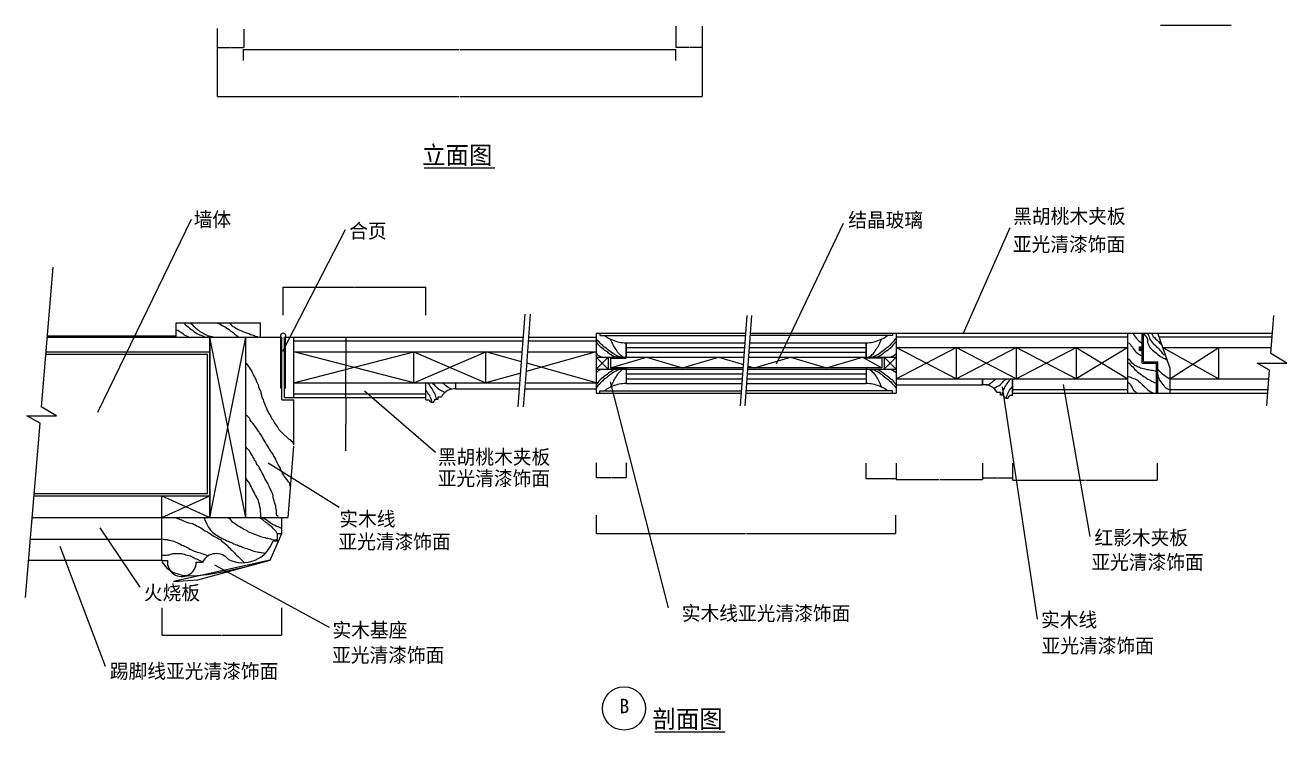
# Model space of a CAD drawing. Header units: metres. Extents: x 75 to 5390, y 270 to 6983.
# Drawn here: x 75 to 5330, y 270 to 3213 of the extents above; entities that cross this region are included whole.
import ezdxf

# ---------------------------------------------------------------- set-up
doc = ezdxf.new("R2010")
doc.units = ezdxf.units.M
for name, color, linetype in [('2', 2, 'Continuous'), ('3', 3, 'Continuous'), ('4', 4, 'Continuous'), ('7', 7, 'Continuous'), ('BH', 3, 'Continuous'), ('DIM', 3, 'Continuous'), ('TEXT', 3, 'Continuous')]:
    doc.layers.add(name, color=color, linetype=linetype)
doc.dimstyles.get("Standard").update_dxf_attribs({"dimtxt": 2.5, "dimasz": 2.5, "dimexe": 1.25, "dimexo": 0.625, "dimtad": 1, "dimcen": 2.5, "dimazin": 3, "dimtfac": 1, "dimtmove": 0, "dimatfit": 3})

# ---------------------------------------------------------------- blocks, each defined once
blk = doc.blocks.new('*D1')
for p, q in [((3702.4, 1389.62), (3702.4, 1320.44)), ((4062.4, 1389.62), (4062.4, 1320.44)), ((3702.65, 1320.44), (3880.9, 1320.44)), ((3883.9, 1320.44), (4062.15, 1320.44))]:
    blk.add_line(p, q)
at = {"layer": 'Defpoints'}
for p in [(3702.4, 1389.62), (4062.4, 1389.62), (3702.4, 1320.44)]:
    blk.add_point(p, dxfattribs=at)
at = {"layer": 'DIM', "insert": (3882.4, 1320.44), "char_height": 1, "attachment_point": 5}
blk.add_mtext('360', dxfattribs=at)
blk = doc.blocks.new('*D7')
for p, q in [((984.2, 3065.66), (984.2, 3112.36)), ((984.45, 3112.36), (1882.5, 3112.36)), ((1886.5, 3112.36), (2784.55, 3112.36)), ((2784.8, 3065.66), (2784.8, 3112.36))]:
    blk.add_line(p, q)
at = {"layer": 'Defpoints'}
for p in [(984.2, 3112.36), (984.2, 3065.66), (2784.8, 3065.66)]:
    blk.add_point(p, dxfattribs=at)
at = {"layer": 'DIM', "insert": (1884.5, 3112.36), "char_height": 1, "attachment_point": 5}
blk.add_mtext('1800', dxfattribs=at)
blk = doc.blocks.new('*D8')
for p, q in [((1149.12, 2005.91), (1149.12, 2122.17)), ((1149.37, 2122.17), (1444.95, 2122.17)), ((1447.95, 2122.17), (1743.53, 2122.17)), ((1743.78, 2005.91), (1743.78, 2122.17))]:
    blk.add_line(p, q)
at = {"layer": 'Defpoints'}
for p in [(1149.12, 2122.17), (1149.12, 2005.91), (1743.78, 2005.91)]:
    blk.add_point(p, dxfattribs=at)
at = {"layer": 'DIM', "insert": (1446.45, 2122.17), "char_height": 1, "attachment_point": 5}
blk.add_mtext('120', dxfattribs=at)
blk = doc.blocks.new('*D9')
for p, q in [((874.83, 3199.61), (874.83, 2916.6)), ((2894.83, 3199.61), (2894.83, 2916.6)), ((875.08, 2916.6), (1882.83, 2916.6)), ((1886.83, 2916.6), (2894.58, 2916.6))]:
    blk.add_line(p, q)
at = {"layer": 'Defpoints'}
for p in [(874.83, 3199.61), (2894.83, 3199.61), (874.83, 2916.6)]:
    blk.add_point(p, dxfattribs=at)
at = {"layer": 'DIM', "insert": (1884.83, 2916.6), "char_height": 1, "attachment_point": 5}
blk.add_mtext('2000', dxfattribs=at)
blk = doc.blocks.new('*D10')
for p, q in [((644.29, 786.69), (644.29, 672)), ((1142.92, 786.69), (1142.92, 672)), ((644.54, 672), (892.105, 672)), ((895.105, 672), (1142.67, 672))]:
    blk.add_line(p, q)
at = {"layer": 'Defpoints'}
for p in [(644.29, 786.69), (1142.92, 786.69), (644.29, 672)]:
    blk.add_point(p, dxfattribs=at)
at = {"layer": 'DIM', "insert": (893.605, 672), "char_height": 1, "attachment_point": 5}
blk.add_mtext('100', dxfattribs=at)
blk = doc.blocks.new('*D12')
for p, q in [((874.83, 3196.12), (874.83, 3120.33)), ((984.83, 3196.12), (984.83, 3120.33)), ((875.08, 3120.33), (928.33, 3120.33)), ((931.33, 3120.33), (984.58, 3120.33))]:
    blk.add_line(p, q)
at = {"layer": 'Defpoints'}
for p in [(874.83, 3196.12), (984.83, 3196.12), (874.83, 3120.33)]:
    blk.add_point(p, dxfattribs=at)
at = {"layer": 'DIM', "insert": (929.83, 3120.33), "char_height": 1, "attachment_point": 5}
blk.add_mtext('100', dxfattribs=at)
blk = doc.blocks.new('*D13')
for p, q in [((2453.64, 1390.8), (2453.64, 1328.63)), ((2577.56, 1390.8), (2577.56, 1328.63)), ((2453.89, 1328.63), (2514.1, 1328.63)), ((2517.1, 1328.63), (2577.31, 1328.63))]:
    blk.add_line(p, q)
at = {"layer": 'Defpoints'}
for p in [(2453.64, 1390.8), (2577.56, 1390.8), (2453.64, 1328.63)]:
    blk.add_point(p, dxfattribs=at)
at = {"layer": 'DIM', "insert": (2515.6, 1328.63), "char_height": 1, "attachment_point": 5}
blk.add_mtext('25 ', dxfattribs=at)
blk = doc.blocks.new('*D14')
for p, q in [((2453.64, 1172.36), (2453.64, 1096.17)), ((3700.1, 1172.36), (3700.1, 1096.17)), ((2453.89, 1096.17), (3074.87, 1096.17)), ((3078.87, 1096.17), (3699.85, 1096.17))]:
    blk.add_line(p, q)
at = {"layer": 'Defpoints'}
for p in [(2453.64, 1172.36), (3700.1, 1172.36), (2453.64, 1096.17)]:
    blk.add_point(p, dxfattribs=at)
at = {"layer": 'DIM', "insert": (3076.87, 1096.17), "char_height": 1, "attachment_point": 5}
blk.add_mtext('250 ', dxfattribs=at)
blk = doc.blocks.new('*D15')
for p, q in [((1409.64, 1663.07), (1409.64, 1551.38)), ((1409.39, 1551.38), (1409.14, 1551.38)), ((1409.64, 1439.69), (1409.64, 1551.38)), ((1409.64, 1551.38), (1409.64, 1551.38)), ((1409.89, 1551.38), (1410.14, 1551.38))]:
    blk.add_line(p, q)
at = {"layer": 'Defpoints'}
for p in [(1409.64, 1663.07), (1409.64, 1551.38), (1409.64, 1439.69)]:
    blk.add_point(p, dxfattribs=at)
at = {"layer": 'DIM', "insert": (1409.64, 1552.505), "char_height": 1, "attachment_point": 5}
blk.add_mtext('45', dxfattribs=at)
blk = doc.blocks.new('*D16')
for p, q in [((1409.64, 1913.07), (1409.64, 1788.07)), ((1409.39, 1788.07), (1409.14, 1788.07)), ((1409.64, 1663.07), (1409.64, 1788.07)), ((1409.64, 1788.07), (1409.64, 1788.07)), ((1409.89, 1788.07), (1410.14, 1788.07))]:
    blk.add_line(p, q)
at = {"layer": 'Defpoints'}
for p in [(1409.64, 1913.07), (1409.64, 1788.07), (1409.64, 1663.07)]:
    blk.add_point(p, dxfattribs=at)
at = {"layer": 'DIM', "insert": (1409.64, 1789.195), "char_height": 1, "attachment_point": 5}
blk.add_mtext('50', dxfattribs=at)
blk = doc.blocks.new('*D17')
for p, q in [((3576.18, 1389.62), (3576.18, 1325.04)), ((3702.4, 1389.62), (3702.4, 1325.04)), ((3576.43, 1325.04), (3638.29, 1325.04)), ((3640.29, 1325.04), (3702.15, 1325.04))]:
    blk.add_line(p, q)
at = {"layer": 'Defpoints'}
for p in [(3576.18, 1389.62), (3702.4, 1389.62), (3576.18, 1325.04)]:
    blk.add_point(p, dxfattribs=at)
at = {"layer": 'DIM', "insert": (3639.29, 1325.04), "char_height": 1, "attachment_point": 5}
blk.add_mtext('25', dxfattribs=at)
blk = doc.blocks.new('*D18')
for p, q in [((2784.83, 3208.84), (2784.83, 3121.88)), ((2894.83, 3208.84), (2894.83, 3121.88)), ((2785.08, 3121.88), (2838.33, 3121.88)), ((2841.33, 3121.88), (2894.58, 3121.88))]:
    blk.add_line(p, q)
at = {"layer": 'Defpoints'}
for p in [(2784.83, 3208.84), (2894.83, 3208.84), (2784.83, 3121.88)]:
    blk.add_point(p, dxfattribs=at)
at = {"layer": 'DIM', "insert": (2839.83, 3121.88), "char_height": 1, "attachment_point": 5}
blk.add_mtext('100', dxfattribs=at)
blk = doc.blocks.new('*D24')
for p, q in [((4187.85, 1389.62), (4187.85, 1318.33)), ((4789.92, 1389.62), (4789.92, 1318.33)), ((4188.1, 1318.33), (4486.885, 1318.33)), ((4490.885, 1318.33), (4789.67, 1318.33))]:
    blk.add_line(p, q)
at = {"layer": 'Defpoints'}
for p in [(4187.85, 1389.62), (4789.92, 1389.62), (4187.85, 1318.33)]:
    blk.add_point(p, dxfattribs=at)
at = {"layer": 'DIM', "insert": (4488.885, 1318.33), "char_height": 1, "attachment_point": 5}
blk.add_mtext('120 ', dxfattribs=at)
blk = doc.blocks.new('*D25')
for p, q in [((4062.4, 1389.62), (4062.4, 1328.09)), ((4187.85, 1389.62), (4187.85, 1328.09)), ((4062.65, 1328.09), (4123.625, 1328.09)), ((4126.625, 1328.09), (4187.6, 1328.09))]:
    blk.add_line(p, q)
at = {"layer": 'Defpoints'}
for p in [(4062.4, 1389.62), (4187.85, 1389.62), (4062.4, 1328.09)]:
    blk.add_point(p, dxfattribs=at)
at = {"layer": 'DIM', "insert": (4125.125, 1328.09), "char_height": 1, "attachment_point": 5}
blk.add_mtext('25 ', dxfattribs=at)

msp = doc.modelspace()

# ---------------------------------------------------------------- hatches: boundary and pattern name
at = {"layer": '3'}
h = msp.add_hatch(dxfattribs=at)
h.set_pattern_fill('DOLMIT', scale=100)
h.paths.add_polyline_path([(1744.08, 1678.07), (1744.08, 1723.07), (1194.08, 1723.07), (1194.08, 1678.07)])
h.paths.add_polyline_path([(2145.35, 1853.07), (2148.71, 1898.07), (1194.08, 1898.07), (1194.08, 1853.07)])
h = msp.add_hatch(dxfattribs=at)
h.set_pattern_fill('DOLMIT', scale=100)
h.paths.add_polyline_path([(2452.4, 1853.07), (2452.4, 1898.07), (2171.4, 1898.07), (2168.04, 1853.07)])
h = msp.add_hatch(dxfattribs=at)
h.set_pattern_fill('AR-CONC', scale=30)
h.paths.add_polyline_path([(644.08, 1073.07), (644.08, 1163.07), (102.72, 1163.07), (95.18, 1073.07)])
at = {"layer": 'BH'}
h = msp.add_hatch(dxfattribs=at)
h.set_pattern_fill('DOLMIT', scale=80)
h.paths.add_polyline_path([(3702.4, 1915.57), (3702.4, 1870.57), (4667.4, 1870.57), (4667.4, 1915.57)])
h = msp.add_hatch(dxfattribs=at)
h.set_pattern_fill('DOLMIT', scale=80)
h.paths.add_polyline_path([(4797.33, 1915.57), (4813.44, 1870.57), (5265.39, 1870.57), (5268.75, 1915.57)])
h.paths.add_polyline_path([(4187.4, 1740.57), (4187.4, 1695.57), (4667.4, 1695.57), (4667.4, 1740.57)])
h = msp.add_hatch(dxfattribs=at)
h.set_pattern_fill('ANSI31', scale=750)
h.paths.add_polyline_path([(159.75, 1843.07), (111.11, 1263.07), (834.08, 1263.07), (834.08, 1843.07)])
h = msp.add_hatch(dxfattribs=at)
h.set_pattern_fill('ANSI31', scale=25)
h.paths.add_polyline_path([(1139.08, 1760.94), (1144.08, 1760.94), (1144.08, 1853.07), (1139.08, 1853.07)])
h.paths.add_polyline_path([(1159.08, 1853.07), (1154.08, 1853.07), (1154.08, 1760.94), (1159.08, 1760.94)])
h = msp.add_hatch(dxfattribs=at)
h.set_pattern_fill('SOLID')
h.paths.add_polyline_path([(4727.4, 1874.06), (4716.13, 1874.06), (4716.13, 1858.09), (4727.4, 1858.09)])
h = msp.add_hatch(dxfattribs=at)
h.set_pattern_fill('SOLID')
h.paths.add_polyline_path([(4727.4, 1858.09), (4730.67, 1858.09), (4730.67, 1874.06), (4727.4, 1874.06)])
h = msp.add_hatch(dxfattribs=at)
h.set_pattern_fill('ANSI31', scale=25)
h.paths.add_polyline_path([(2512.4, 1825.57), (2577.4, 1825.57), (2577.4, 1830.57), (2502.4, 1830.57), (2502.4, 1780.57), (2577.4, 1780.57), (2577.4, 1785.57), (2512.4, 1785.57)])
h = msp.add_hatch(dxfattribs=at)
h.set_pattern_fill('ANSI31', scale=25)
h.paths.add_polyline_path([(3642.4, 1825.57), (3577.4, 1825.57), (3577.4, 1830.57), (3652.4, 1830.57), (3652.4, 1780.57), (3577.4, 1780.57), (3577.4, 1785.57), (3642.4, 1785.57)])
h = msp.add_hatch(dxfattribs=at)
h.set_pattern_fill('DOLMIT', scale=80)
h.paths.add_polyline_path([(4843.05, 1740.57), (4843.05, 1695.57), (5252.32, 1695.57), (5255.68, 1740.57)])

# ---------------------------------------------------------------- linework, layer by layer
at = {"layer": '2'}
for p, q in [((159.75, 1843.07), (834.08, 1843.07)), ((834.08, 1263.07), (834.08, 1843.07)), ((111.11, 1263.07), (834.08, 1263.07))]:
    msp.add_line(p, q, dxfattribs=at)
at = {"layer": '3'}
for p, q in [((190.06, 2204.54), (141.38, 1624.04)), ((2138.13, 1756.48), (2157.05, 2009.71)), ((2160.83, 1756.48), (2179.74, 2009.71)), ((3053.74, 1628.02), (3081.86, 2004.52)), ((3073.79, 1628.02), (3101.91, 2004.52)), ((5263.49, 1845.13), (5275.4, 2004.52)), ((844.08, 1163.07), (994.08, 1913.07)), ((994.08, 1163.07), (844.08, 1913.07)), ((1139.08, 1700.94), (1139.08, 1913.07)), ((1144.08, 1653.07), (1144.08, 1913.07)), ((1154.08, 1663.07), (1154.08, 1913.07)), ((1159.08, 1700.94), (1159.08, 1913.07)), ((1194.08, 1898.07), (2148.71, 1898.07)), ((2171.4, 1898.07), (2452.4, 1898.07)), ((2468.07, 1920.72), (3075.6, 1920.72)), ((3686.72, 1920.72), (3095.65, 1920.72)), ((3686.72, 1930.57), (3686.72, 1920.72)), ((3702.4, 1930.57), (3702.4, 1680.57)), ((3702.4, 1915.57), (4667.4, 1915.57)), ((4727.4, 1805.57), (4727.4, 1930.57)), ((4732.4, 1810.57), (4732.4, 1930.57)), ((4797.33, 1915.57), (5268.75, 1915.57)), ((1194.08, 1723.07), (1694.08, 1853.07)), ((1694.08, 1723.07), (1194.08, 1853.07)), ((1694.08, 1723.07), (1994.08, 1853.07)), ((1694.08, 1853.07), (1994.08, 1723.07)), ((2142.21, 1811.06), (1994.08, 1853.07)), ((2452.4, 1853.07), (2161.89, 1770.67)), ((2577.4, 1890.57), (3073.35, 1890.57)), ((2577.4, 1870.57), (3071.85, 1870.57)), ((2577.4, 1850.57), (3070.36, 1850.57)), ((3090.42, 1850.57), (3577.4, 1850.57)), ((3091.91, 1870.57), (3577.4, 1870.57)), ((3093.4, 1890.57), (3577.4, 1890.57)), ((3952.4, 1740.57), (3702.4, 1870.57)), ((3702.4, 1740.57), (3952.4, 1870.57)), ((4202.4, 1740.57), (3952.4, 1870.57)), ((3952.4, 1740.57), (4202.4, 1870.57)), ((4452.4, 1740.57), (4202.4, 1870.57)), ((4202.4, 1740.57), (4452.4, 1870.57)), ((4667.4, 1870.57), (4452.4, 1740.57)), ((4452.4, 1870.57), (4667.4, 1740.57)), ((4813.44, 1870.57), (5047.12, 1740.57)), ((4843.05, 1740.57), (5047.12, 1870.57)), ((2452.4, 1723.07), (2164.43, 1804.75)), ((2452.4, 1830.57), (3068.87, 1830.57)), ((2502.4, 1780.57), (2452.4, 1830.57)), ((2452.4, 1780.57), (2502.4, 1830.57)), ((2513.01, 1785.57), (2663.01, 1830.57)), ((2663.01, 1830.57), (2813.01, 1785.57)), ((2813.01, 1785.57), (2963.01, 1830.57)), ((2963.01, 1830.57), (3066.55, 1799.51)), ((3086.16, 1793.63), (3113.01, 1785.57)), ((3088.92, 1830.57), (3702.4, 1830.57)), ((3113.01, 1785.57), (3263.01, 1830.57)), ((3263.01, 1830.57), (3413.01, 1785.57)), ((3413.01, 1785.57), (3563.01, 1830.57)), ((3563.01, 1830.57), (3642.4, 1785.57)), ((3702.4, 1780.57), (3652.4, 1830.57)), ((3652.4, 1780.57), (3702.4, 1830.57)), ((4727.4, 1805.57), (4787.4, 1805.57)), ((4732.4, 1810.57), (4792.4, 1810.57)), ((4787.4, 1680.57), (4787.4, 1805.57)), ((4792.4, 1680.57), (4792.4, 1810.57)), ((2138.7, 1764.09), (1994.08, 1723.07)), ((2128.19, 1623.31), (2138.13, 1756.48)), ((2150.88, 1623.31), (2160.83, 1756.48)), ((2452.4, 1780.57), (3065.13, 1780.57)), ((3065.5, 1785.57), (2513.01, 1785.57)), ((2577.4, 1760.57), (3063.64, 1760.57)), ((2577.4, 1740.57), (3062.14, 1740.57)), ((3082.2, 1740.57), (3577.4, 1740.57)), ((3083.69, 1760.57), (3577.4, 1760.57)), ((3085.19, 1780.57), (3702.4, 1780.57)), ((3577.4, 1785.57), (3085.56, 1785.57)), ((5247.28, 1628.02), (5258.36, 1776.38)), ((1144.08, 1700.94), (1139.08, 1700.94)), ((1139.11, 1700.94), (1139.11, 1700.94)), ((1154.08, 1700.94), (1159.08, 1700.94)), ((2468.07, 1690.43), (3058.4, 1690.43)), ((2468.07, 1681.06), (2468.07, 1690.43)), ((2577.4, 1720.57), (3060.65, 1720.57)), ((3686.72, 1690.43), (3078.45, 1690.43)), ((3080.71, 1720.57), (3577.4, 1720.57)), ((4843.05, 1695.57), (5252.32, 1695.57)), ((1144.08, 1653.07), (1194.08, 1653.07)), ((1194.08, 1678.07), (1744.08, 1678.07)), ((135.65, 1555.74), (74.72, 829.16)), ((644.08, 1253.07), (844.08, 1163.07)), ((644.08, 1163.07), (844.08, 1253.07)), ((102.72, 1163.07), (994.08, 1163.07)), ((95.18, 1073.07), (644.08, 1073.07))]:
    msp.add_line(p, q, dxfattribs=at)
for points in [[(5258.36, 1776.38), (5206.31, 1805.33), (5329.74, 1805.33), (5263.49, 1845.13)], [(137.22, 1554.87), (81.67, 1585.76), (205.11, 1585.76), (141.38, 1624.04)]]:
    msp.add_lwpolyline(points, dxfattribs=at)
at = {"layer": '4'}
for p, q in [((704.08, 1973.07), (1054.08, 1973.07)), ((704.08, 1913.07), (704.08, 1973.07)), ((1054.08, 1913.07), (1054.08, 1973.07)), ((165.62, 1913.07), (1144.08, 1913.07)), ((844.08, 1163.07), (844.08, 1913.07)), ((1154.08, 1913.07), (2149.83, 1913.07)), ((1194.08, 1663.07), (1194.08, 1913.07)), ((2172.52, 1913.07), (2452.4, 1913.07)), ((2452.4, 1930.57), (3076.33, 1930.57)), ((2452.4, 1930.57), (2452.4, 1680.57)), ((2468.07, 1930.57), (2468.07, 1920.72)), ((3096.39, 1930.57), (5269.87, 1930.57)), ((3702.4, 1930.57), (3702.4, 1680.57)), ((4667.4, 1680.57), (4667.4, 1930.57)), ((4732.4, 1930.57), (4791.96, 1930.57)), ((4843.05, 1787.88), (4791.96, 1930.57)), ((1139.08, 1853.07), (1144.08, 1853.07)), ((1154.08, 1853.07), (1159.08, 1853.07)), ((2577.4, 1825.57), (2577.4, 1890.57)), ((2577.4, 1890.57), (2577.4, 1830.57)), ((3577.4, 1830.57), (3577.4, 1890.57)), ((3577.4, 1890.57), (3577.4, 1830.57)), ((3577.4, 1890.57), (3577.4, 1830.57)), ((4843.05, 1787.88), (4843.05, 1680.57)), ((2577.4, 1785.57), (2577.4, 1720.57)), ((3577.4, 1785.57), (3577.4, 1720.57)), ((3577.4, 1785.57), (3577.4, 1720.57)), ((4062.4, 1715.57), (4062.4, 1740.57)), ((4062.4, 1740.57), (4062.4, 1715.57)), ((4187.4, 1670.57), (4187.4, 1740.57)), ((4187.4, 1740.57), (4187.4, 1680.57)), ((1744.08, 1653.07), (1744.08, 1723.07)), ((1869.08, 1698.07), (1869.08, 1723.07)), ((1869.08, 1698.07), (2133.77, 1698.07)), ((2156.46, 1698.07), (2452.4, 1698.07)), ((3686.72, 1681.06), (3686.72, 1690.43)), ((3702.4, 1715.57), (4062.4, 1715.57)), ((4137.01, 1683.37), (4122.88, 1683.37)), ((4137.01, 1672.77), (4137.01, 1683.37)), ((4187.4, 1695.57), (4667.4, 1695.57)), ((4187.4, 1695.57), (4667.4, 1695.57)), ((1154.08, 1663.07), (1744.08, 1663.07)), ((1194.08, 1464.14), (1194.08, 1653.07)), ((1744.08, 1653.07), (1756.81, 1653.07)), ((1781.52, 1655.27), (1794.47, 1655.27)), ((1794.47, 1665.87), (1808.6, 1665.87)), ((1794.47, 1655.27), (1794.47, 1665.87)), ((2452.4, 1680.57), (3057.66, 1680.57)), ((3077.72, 1680.57), (3702.4, 1680.57)), ((4149.96, 1672.77), (4137.01, 1672.77)), ((4187.4, 1670.57), (4174.67, 1670.57)), ((4187.4, 1680.57), (5251.2, 1680.57)), ((4792.4, 1680.57), (4842.4, 1680.57)), ((4792.4, 1680.57), (4843.05, 1680.57)), ((1170.22, 1163.07), (1193.64, 1460.07)), ((644.08, 983.07), (644.08, 1253.07)), ((994.08, 1163.07), (1170.22, 1163.07)), ((1144.08, 1095.84), (1144.08, 1163.07)), ((1144.08, 1095.84), (1144.08, 1163.07)), ((1144.08, 1095.84), (1144.08, 1163.07)), ((1094.33, 984.94), (1144.08, 1095.84)), ((1107.05, 1065.71), (1125.57, 1065.71)), ((1125.57, 1095.84), (1144.08, 1095.84)), ((1125.57, 1065.71), (1125.57, 1095.84)), ((644.08, 983.07), (87.63, 983.07)), ((644.08, 983.07), (667.14, 983.07)), ((787.15, 976.86), (813.42, 976.86))]:
    msp.add_line(p, q, dxfattribs=at)
msp.add_lwpolyline([(644.08, 978.61), (644.08, 978.61), (664.91, 951.9), (692.44, 933.35), (728.39, 922.8), (774.46, 920.1), (832.38, 925.12), (903.85, 937.7), (990.6, 957.69), (1094.33, 984.94), (692.22, 896.38), (793.54, 902.71), (1094.33, 984.94)], dxfattribs=at)
for centre, radius, start, end in [((2546.47, 1984.75), 86.42, 227.81, 253.32), ((2575.19, 2021.81), 131.26, 245.94, 270.96), ((3579.6, 2021.81), 131.26, 269.04, 294.06), ((3608.32, 1984.75), 86.42, 286.68, 312.19), ((1862.64, 1637.26), 61.15, 83.95, 152.1), ((2546.47, 1626.4), 86.42, 106.68, 132.19), ((2575.19, 1589.33), 131.26, 89.04, 114.06), ((3579.6, 1589.33), 131.26, 65.94, 90.96), ((3608.32, 1626.4), 86.42, 47.81, 73.32), ((4068.84, 1654.76), 61.15, 27.9, 96.05), ((1769.12, 1654.68), 12.42, 187.42, 2.72), ((4162.36, 1672.18), 12.42, 177.28, 352.58), ((980.02, 1108.63), 134.08, 244.39, 341.33), ((871.21, 947.61), 64.77, 38.27, 153.15), ((726.99, 976.86), 60.16, 174.08, 0)]:
    msp.add_arc(centre, radius, start, end, dxfattribs=at)
at = {"layer": '7'}
for p, q in [((168.85, 1918.57), (703.11, 1918.57)), ((844.08, 1913.07), (844.08, 1163.07)), ((994.08, 1163.07), (994.08, 1913.07)), ((160.59, 1853.07), (844.08, 1853.07)), ((1194.08, 1853.07), (2145.35, 1853.07)), ((1694.08, 1723.07), (1694.08, 1853.07)), ((1994.08, 1723.07), (1994.08, 1853.07)), ((2168.04, 1853.07), (2452.4, 1853.07)), ((3702.4, 1870.57), (4667.4, 1870.57)), ((3952.4, 1870.57), (3952.4, 1740.57)), ((4202.4, 1870.57), (4202.4, 1740.57)), ((4452.4, 1870.57), (4452.4, 1740.57)), ((2502.4, 1830.57), (2502.4, 1780.57)), ((2512.4, 1825.57), (2512.4, 1785.57)), ((2512.4, 1825.57), (2577.4, 1825.57)), ((3577.4, 1825.57), (3577.4, 1830.57)), ((3577.4, 1825.57), (3577.4, 1830.57)), ((3642.4, 1825.57), (3577.4, 1825.57)), ((3642.4, 1825.57), (3642.4, 1785.57)), ((3652.4, 1830.57), (3652.4, 1780.57)), ((3652.4, 1830.57), (3652.4, 1780.57)), ((1144.08, 1760.94), (1139.08, 1760.94)), ((1154.08, 1760.94), (1159.08, 1760.94)), ((2512.4, 1785.57), (2577.4, 1785.57)), ((3642.4, 1785.57), (3577.4, 1785.57)), ((3577.4, 1785.57), (3577.4, 1780.57)), ((3702.4, 1740.57), (4667.4, 1740.57)), ((1194.08, 1723.07), (2135.64, 1723.07)), ((2158.33, 1723.07), (2452.4, 1723.07)), ((110.27, 1253.07), (844.08, 1253.07))]:
    msp.add_line(p, q, dxfattribs=at)
msp.add_lwpolyline([(4716.13, 1874.06), (4730.67, 1874.06), (4730.67, 1858.09), (4716.13, 1858.09)], close=True, dxfattribs=at)
at = {"layer": 'BH'}
for points in [[(734.81, 1973.07), (741.62, 1967.12), (747.82, 1960.93), (753.24, 1956.29), (758.66, 1950.87), (764.85, 1947), (771.05, 1942.36), (777.24, 1937.72), (783.44, 1933.08), (789.63, 1929.21), (795.05, 1926.89), (800.48, 1923.8), (806.67, 1921.48), (812.87, 1919.16), (818.29, 1916.06), (823.71, 1914.52), (824.48, 1914.52)], [(762.41, 1973.07), (770.28, 1966.34), (774.92, 1960.93), (780.34, 1957.06), (784.99, 1951.65), (791.18, 1947), (796.6, 1942.36), (802.02, 1937.72), (807.44, 1934.63), (812.87, 1931.53), (818.29, 1928.44), (823.71, 1925.35), (829.13, 1923.03), (834.55, 1919.93), (840.74, 1919.16), (846.94, 1917.61), (853.13, 1916.06), (858.55, 1915.29), (869.65, 1913.07)], [(868, 1973.07), (885.66, 1968.66), (891.08, 1965.57), (898.05, 1960.93), (903.47, 1958.61), (908.89, 1954.74), (915.08, 1951.65), (920.5, 1947.78), (925.92, 1943.91), (931.34, 1939.27), (936.76, 1935.4), (942.96, 1931.53), (947.61, 1926.12), (953.03, 1922.25), (958.45, 1917.61), (963.09, 1912.97)], [(926.53, 1973.07), (931.34, 1966.34), (935.22, 1960.93), (946.06, 1954.74), (951.48, 1951.65), (956.9, 1948.55), (962.32, 1945.46), (973.16, 1940.82), (978.58, 1938.5), (984, 1936.18), (989.42, 1934.63), (1000.26, 1929.99), (1006.46, 1928.44), (1012.65, 1925.35), (1018.85, 1923.8), (1024.27, 1921.48), (1029.69, 1919.93), (1035.11, 1917.61), (1040.53, 1916.84), (1048.07, 1913.07)], [(704.45, 1943.91), (709.87, 1942.36), (715.3, 1939.27), (720.72, 1936.18), (726.14, 1933.08), (731.56, 1928.44), (736.98, 1923.8), (749.37, 1917.61), (754.79, 1914.52), (759.43, 1912.97)], [(2556.32, 1830.09), (2550.71, 1831.96), (2545.58, 1833.83), (2539.97, 1836.62), (2534.37, 1839.42), (2528.77, 1841.29), (2523.16, 1845.02), (2517.09, 1849.68), (2511.96, 1853.42), (2506.35, 1858.08), (2500.75, 1862.74), (2495.62, 1866.47), (2490.48, 1870.21), (2485.34, 1873.94), (2480.21, 1878.6), (2474.6, 1883.73), (2469.94, 1888.86), (2464.8, 1893.99), (2460.13, 1899.12), (2455.93, 1904.25), (2452.4, 1908.96)], [(2540.91, 1831.03), (2535.77, 1831.03), (2530.63, 1831.96), (2525.5, 1833.83), (2520.36, 1836.16), (2515.23, 1839.89), (2510.09, 1842.69), (2504.95, 1847.35), (2499.82, 1852.02), (2494.68, 1855.28), (2489.55, 1858.55), (2484.41, 1862.74), (2479.27, 1866.94), (2474.14, 1871.14), (2469, 1875.34), (2464.33, 1880.47), (2460.6, 1885.6), (2456.86, 1890.73), (2452.4, 1896.46)], [(2567.05, 1831.03), (2561.92, 1832.89), (2556.78, 1835.69), (2552.11, 1841.29), (2546.98, 1845.95), (2542.31, 1851.08), (2539.04, 1856.21), (2535.77, 1861.81), (2532.5, 1867.41), (2528.77, 1872.54), (2525.5, 1877.67), (2523.16, 1883.27), (2520.83, 1888.4), (2518.49, 1893.53), (2515.69, 1898.66), (2513.36, 1903.79), (2512.89, 1905.65)], [(3587.74, 1831.03), (3592.87, 1832.89), (3598.01, 1835.69), (3602.68, 1841.29), (3607.82, 1845.95), (3612.48, 1851.08), (3615.75, 1856.21), (3619.02, 1861.81), (3622.29, 1867.41), (3626.02, 1872.54), (3629.29, 1877.67), (3631.63, 1883.27), (3633.96, 1888.4), (3636.3, 1893.53), (3639.1, 1898.66), (3641.43, 1903.79), (3641.76, 1905.08)], [(3598.48, 1830.09), (3604.08, 1831.96), (3609.22, 1833.83), (3614.82, 1836.62), (3620.42, 1839.42), (3626.02, 1841.29), (3631.63, 1845.02), (3637.7, 1849.68), (3642.83, 1853.42), (3648.44, 1858.08), (3654.04, 1862.74), (3659.18, 1866.47), (3664.31, 1870.21), (3669.45, 1873.94), (3674.58, 1878.6), (3680.19, 1883.73), (3684.86, 1888.86), (3689.99, 1893.99), (3694.66, 1899.12), (3698.86, 1904.25), (3701.67, 1907.98)], [(3613.88, 1831.03), (3619.02, 1831.03), (3624.16, 1831.96), (3629.29, 1833.83), (3634.43, 1836.16), (3639.57, 1839.89), (3644.7, 1842.69), (3649.84, 1847.35), (3654.97, 1852.02), (3660.11, 1855.28), (3665.25, 1858.55), (3670.38, 1862.74), (3675.52, 1866.94), (3680.65, 1871.14), (3685.79, 1875.34), (3690.46, 1880.47), (3694.2, 1885.6), (3697.93, 1890.73), (3701.2, 1894.93)], [(4689.46, 1930.03), (4690.95, 1924.8), (4695.45, 1919.56), (4699.19, 1913.57), (4703.69, 1907.59), (4708.93, 1903.1), (4714.18, 1898.61), (4719.42, 1894.12), (4724.66, 1888.88), (4727.4, 1885.06)], [(4732.4, 1929.11), (4738.13, 1922.42), (4743.73, 1917.63), (4746.92, 1911.25), (4750.12, 1904.86), (4750.12, 1892.89), (4753.31, 1881.72), (4756.51, 1876.13), (4759.7, 1870.55), (4765.3, 1865.76), (4770.09, 1860.17), (4775.68, 1855.38), (4782.07, 1850.6), (4787.67, 1846.61), (4793.26, 1841.82), (4798.85, 1837.83), (4804.44, 1833.84), (4810.83, 1829.85), (4816.42, 1826.66), (4822.02, 1824.26), (4828.41, 1821.07), (4831.66, 1819.68)], [(4746.77, 1930.57), (4751.72, 1924.81), (4754.91, 1919.23), (4756.51, 1913.64), (4758.11, 1908.05), (4762.1, 1901.67), (4766.89, 1896.08), (4770.89, 1890.5), (4776.48, 1884.91), (4782.07, 1880.92), (4786.07, 1875.33), (4791.66, 1870.55), (4796.45, 1864.96), (4801.25, 1859.37), (4806.04, 1853.79), (4810.83, 1847.4), (4817.22, 1841.02), (4822.82, 1838.63), (4825.21, 1837.83)], [(4766.41, 1930.57), (4770.09, 1923.22), (4772.49, 1917.63), (4778.88, 1912.04), (4784.47, 1905.66), (4790.06, 1901.67), (4794.86, 1895.29), (4801.25, 1888.9), (4807.64, 1884.11), (4809.23, 1882.52)], [(2477.41, 1830.09), (2472.27, 1831.96), (2467.13, 1834.76), (2462, 1837.56), (2456.86, 1841.29), (2452.19, 1845.95)], [(3677.39, 1830.09), (3682.52, 1831.96), (3687.66, 1834.76), (3692.79, 1837.56), (3697.93, 1841.29), (3702.6, 1845.95)], [(4667.73, 1889.63), (4672.97, 1888.13), (4678.22, 1883.64), (4681.96, 1877.65), (4686.46, 1871.67), (4689.46, 1866.43), (4693.95, 1861.19), (4697.7, 1855.95), (4702.19, 1850.71), (4707.43, 1847.72), (4712.68, 1843.23), (4717.92, 1839.49), (4727.4, 1835.43)], [(1192.64, 1468.03), (1191.03, 1474.48), (1184.58, 1479.32), (1179.75, 1485.77), (1173.31, 1489), (1165.25, 1495.45), (1152.36, 1508.35), (1144.31, 1514.8), (1139.48, 1521.25), (1133.03, 1527.7), (1128.2, 1535.77), (1124.98, 1542.22), (1118.53, 1550.28), (1113.7, 1558.34), (1108.87, 1566.41), (1104.04, 1572.86), (1099.2, 1580.92), (1095.98, 1588.98), (1089.54, 1597.05), (1086.32, 1603.5), (1083.09, 1611.56), (1079.87, 1619.63), (1075.04, 1627.69), (1073.43, 1635.75), (1068.6, 1645.43), (1066.98, 1653.49), (1063.76, 1659.94), (1060.54, 1666.39), (1060.54, 1672.84), (1057.32, 1679.29), (1057.32, 1685.75), (1054.1, 1692.2), (1050.88, 1698.65), (1047.65, 1705.1), (1047.65, 1711.55), (1041.21, 1724.45), (1037.99, 1730.9), (1036.38, 1737.35), (1033.16, 1743.8), (1029.93, 1750.25), (1025.1, 1756.7), (1021.88, 1764.77), (1018.66, 1772.83), (1013.82, 1779.28), (1010.6, 1785.73), (1005.77, 1792.18), (996.1, 1805.08)], [(4667.73, 1824.52), (4672.97, 1820.03), (4677.47, 1814.79), (4683.46, 1808.81), (4687.96, 1803.57), (4693.95, 1799.08), (4699.19, 1795.34), (4704.44, 1793.84), (4710.43, 1790.85), (4715.68, 1788.6), (4720.92, 1786.36), (4726.91, 1784.11), (4732.91, 1782.62), (4738.15, 1781.87), (4748.64, 1778.87), (4753.88, 1778.87), (4759.87, 1777.38), (4765.12, 1776.63), (4770.36, 1775.88), (4776.36, 1774.38), (4781.6, 1772.89), (4786.84, 1772.89), (4787.4, 1772.7)], [(4667.73, 1808.06), (4672.97, 1805.81), (4677.47, 1799.83), (4682.71, 1794.59), (4687.96, 1790.1), (4692.45, 1784.86), (4696.95, 1779.62), (4702.19, 1775.13), (4707.43, 1769.89), (4713.43, 1765.4), (4718.67, 1760.91), (4723.92, 1757.17), (4729.16, 1753.43), (4734.4, 1750.44), (4740.4, 1746.7), (4746.39, 1742.21), (4751.63, 1739.21), (4757.63, 1735.47), (4762.87, 1733.23), (4768.11, 1730.23), (4773.36, 1727.24), (4779.35, 1725), (4784.6, 1723.5), (4787.59, 1722)], [(2477.41, 1781.05), (2472.27, 1779.18), (2467.13, 1776.39), (2462, 1773.59), (2456.86, 1769.86), (2452.19, 1765.19)], [(2556.32, 1781.05), (2550.71, 1779.18), (2545.58, 1777.32), (2539.97, 1774.52), (2534.37, 1771.72), (2528.77, 1769.86), (2523.16, 1766.13), (2517.09, 1761.46), (2511.96, 1757.73), (2506.35, 1753.07), (2500.75, 1748.4), (2495.62, 1744.67), (2490.48, 1740.94), (2485.34, 1737.21), (2480.21, 1732.54), (2474.6, 1727.41), (2469.94, 1722.28), (2464.8, 1717.15), (2460.13, 1712.02), (2455.93, 1706.89), (2453.13, 1703.16)], [(2540.91, 1780.12), (2535.77, 1780.12), (2530.63, 1779.18), (2525.5, 1777.32), (2520.36, 1774.99), (2515.23, 1771.26), (2510.09, 1768.46), (2504.95, 1763.79), (2499.82, 1759.13), (2494.68, 1755.86), (2489.55, 1752.6), (2484.41, 1748.4), (2479.27, 1744.2), (2474.14, 1740.01), (2469, 1735.81), (2464.33, 1730.68), (2460.6, 1725.55), (2456.86, 1720.42), (2453.59, 1716.22)], [(2567.05, 1780.12), (2561.92, 1778.25), (2556.78, 1775.45), (2552.11, 1769.86), (2546.98, 1765.19), (2542.31, 1760.06), (2539.04, 1754.93), (2535.77, 1749.33), (2532.5, 1743.74), (2528.77, 1738.61), (2525.5, 1733.48), (2523.16, 1727.88), (2520.83, 1722.75), (2518.49, 1717.62), (2515.69, 1712.49), (2513.36, 1707.36), (2512.89, 1705.49)], [(3587.74, 1780.12), (3592.87, 1778.25), (3598.01, 1775.45), (3602.68, 1769.86), (3607.82, 1765.19), (3612.48, 1760.06), (3615.75, 1754.93), (3619.02, 1749.33), (3622.29, 1743.74), (3626.02, 1738.61), (3629.29, 1733.48), (3631.63, 1727.88), (3633.96, 1722.75), (3636.3, 1717.62), (3639.1, 1712.49), (3641.43, 1707.36), (3641.9, 1705.49)], [(3598.48, 1781.05), (3604.08, 1779.18), (3609.22, 1777.32), (3614.82, 1774.52), (3620.42, 1771.72), (3626.02, 1769.86), (3631.63, 1766.13), (3637.7, 1761.46), (3642.83, 1757.73), (3648.44, 1753.07), (3654.04, 1748.4), (3659.18, 1744.67), (3664.31, 1740.94), (3669.45, 1737.21), (3674.58, 1732.54), (3680.19, 1727.41), (3684.86, 1722.28), (3689.99, 1717.15), (3694.66, 1712.02), (3698.86, 1706.89), (3701.67, 1703.16)], [(3613.88, 1780.12), (3619.02, 1780.12), (3624.16, 1779.18), (3629.29, 1777.32), (3634.43, 1774.99), (3639.57, 1771.26), (3644.7, 1768.46), (3649.84, 1763.79), (3654.97, 1759.13), (3660.11, 1755.86), (3665.25, 1752.6), (3670.38, 1748.4), (3675.52, 1744.2), (3680.65, 1740.01), (3685.79, 1735.81), (3690.46, 1730.68), (3694.2, 1725.55), (3697.93, 1720.42), (3701.2, 1716.22)], [(3677.39, 1781.05), (3682.52, 1779.18), (3687.66, 1776.39), (3692.79, 1773.59), (3697.93, 1769.86), (3702.6, 1765.19)], [(4079.31, 1714.5), (4084.51, 1716.1), (4089.7, 1718.5), (4095.3, 1721.71), (4100.89, 1725.31), (4106.09, 1730.11), (4111.28, 1734.91), (4116.48, 1738.91), (4118.88, 1740.51)], [(4108.89, 1700.5), (4114.08, 1702.9), (4119.68, 1706.5), (4125.27, 1709.3), (4130.87, 1711.7), (4136.06, 1715.7), (4141.26, 1720.51), (4146.45, 1725.71), (4150.45, 1730.91), (4155.64, 1736.11), (4160.44, 1740.51)], [(4142.06, 1673.3), (4144.45, 1678.5), (4146.45, 1683.7), (4148.45, 1689.3), (4150.45, 1694.9), (4153.24, 1700.1), (4155.64, 1705.3), (4159.24, 1710.9), (4162.04, 1716.1), (4165.23, 1721.31), (4169.63, 1726.91), (4173.23, 1732.51), (4177.62, 1737.71), (4182.02, 1741.31)], [(4667.4, 1751.59), (4674.47, 1748.94), (4679.72, 1746.7), (4684.96, 1744.45), (4690.95, 1742.21), (4696.95, 1739.96), (4702.19, 1736.97), (4707.43, 1733.98), (4713.43, 1727.99), (4718.67, 1724.25), (4723.92, 1719.01), (4729.16, 1714.52), (4739.65, 1705.54), (4744.89, 1700.3), (4750.88, 1695.06), (4756.13, 1690.57), (4761.37, 1687.58), (4766.62, 1685.33), (4771.86, 1682.34), (4777.17, 1680.57)], [(4792.46, 1778.78), (4798.05, 1773.99), (4803.64, 1768.4), (4809.23, 1762.82), (4815.63, 1758.83), (4821.22, 1754.04), (4826.81, 1749.25), (4832.4, 1746.06), (4837.99, 1742.87), (4843.05, 1739.5)], [(4792.46, 1757.23), (4793.26, 1751.64), (4794.86, 1746.06), (4798.05, 1740.47), (4799.65, 1734.89), (4803.64, 1728.5), (4809.23, 1722.12), (4813.23, 1716.53), (4817.22, 1710.95), (4823.61, 1706.16), (4830.01, 1699.77), (4835.6, 1697.38), (4841.19, 1695.78), (4843.05, 1695.32)], [(1769.04, 1642.6), (1769.04, 1647.8), (1766.65, 1653.4), (1764.65, 1659), (1761.85, 1664.6), (1759.45, 1670.2), (1756.26, 1675.4), (1752.26, 1680.6), (1748.66, 1685.8), (1744.27, 1690.2)], [(1789.42, 1655.8), (1787.03, 1661), (1785.03, 1666.2), (1783.03, 1671.8), (1781.03, 1677.4), (1778.24, 1682.6), (1775.84, 1687.8), (1772.24, 1693.4), (1769.44, 1698.6), (1766.25, 1703.81), (1761.85, 1709.41), (1758.25, 1715.01), (1753.86, 1720.21), (1749.46, 1723.81)], [(1822.59, 1683), (1817.4, 1685.4), (1811.8, 1689), (1806.21, 1691.8), (1800.61, 1694.2), (1795.42, 1698.2), (1790.22, 1703.01), (1785.03, 1708.21), (1781.03, 1713.41), (1775.84, 1718.61), (1771.04, 1723.01)], [(1852.17, 1697), (1846.97, 1698.6), (1841.78, 1701), (1836.18, 1704.21), (1830.59, 1707.81), (1825.39, 1712.61), (1820.2, 1717.41), (1815, 1721.41), (1812.6, 1723.01)], [(4162.44, 1660.1), (4162.44, 1665.3), (4164.83, 1670.9), (4166.83, 1676.5), (4169.63, 1682.1), (4172.03, 1687.7), (4175.22, 1692.9), (4179.22, 1698.1), (4182.82, 1703.3), (4187.21, 1707.7)], [(4667.4, 1725.67), (4674.47, 1721.25), (4678.22, 1716.02), (4681.96, 1710.03), (4685.71, 1704.04), (4688.71, 1698.8), (4691.7, 1693.57), (4696.2, 1688.33), (4701.44, 1684.59), (4706.69, 1680.1)], [(1179.75, 1292.25), (1176.53, 1298.7), (1176.53, 1305.15), (1171.69, 1311.6), (1165.25, 1319.67), (1160.42, 1326.12), (1153.97, 1334.18), (1150.75, 1340.63), (1145.92, 1347.08), (1142.7, 1355.15), (1139.48, 1361.6), (1137.86, 1368.05), (1133.03, 1376.11), (1128.2, 1382.56), (1124.98, 1389.01), (1120.14, 1398.69), (1118.53, 1405.14), (1108.87, 1421.27), (1105.65, 1427.72), (1100.81, 1434.17), (1095.98, 1440.62), (1092.76, 1447.07), (1089.54, 1453.52), (1084.7, 1459.97), (1079.87, 1466.42), (1075.04, 1474.48), (1071.82, 1482.55), (1066.98, 1489), (1063.76, 1495.45), (1060.54, 1501.9), (1055.71, 1508.35), (1050.88, 1514.8), (1047.65, 1521.25), (1042.82, 1527.7), (1037.99, 1534.15), (1033.16, 1542.22), (1026.71, 1550.28), (1021.88, 1556.73), (1015.44, 1563.18), (1012.21, 1569.63), (1008.99, 1576.08), (996.1, 1588.98)], [(1128.2, 1166.46), (1121.76, 1172.91), (1121.76, 1192.27), (1118.53, 1205.17), (1118.53, 1211.62), (1115.31, 1218.07), (1113.7, 1226.13), (1112.09, 1232.58), (1108.87, 1240.65), (1107.26, 1247.1), (1107.26, 1253.55), (1105.65, 1260), (1102.42, 1268.06), (1099.2, 1274.51), (1094.37, 1282.58), (1092.76, 1289.03), (1087.93, 1297.09), (1086.32, 1303.54), (1081.48, 1311.6), (1076.65, 1318.06), (1073.43, 1324.51), (1070.21, 1330.96), (1066.98, 1339.02), (1062.15, 1347.08), (1058.93, 1353.53), (1054.1, 1361.6), (1050.88, 1368.05), (1047.65, 1374.5), (1042.82, 1380.95), (1037.99, 1387.4), (1034.77, 1395.46), (1029.93, 1401.91), (1028.32, 1408.37), (1023.49, 1414.82), (1020.27, 1421.27), (1015.44, 1427.72), (1012.21, 1434.17), (1008.99, 1440.62), (996.1, 1453.52), (992.88, 1456.75)], [(1055.71, 1164.85), (1055.71, 1179.37), (1054.1, 1185.82), (1054.1, 1198.72), (1050.88, 1211.62), (1050.88, 1218.07), (1047.65, 1224.52), (1044.43, 1237.42), (1039.6, 1243.87), (1037.99, 1250.32), (1033.16, 1256.77), (1031.54, 1263.22), (1021.88, 1279.35), (1015.44, 1292.25), (1012.21, 1298.7), (1008.99, 1305.15), (1004.16, 1311.6), (999.33, 1318.06), (994.49, 1324.51), (992.88, 1326.12)], [(697.88, 1163.22), (703.27, 1161.43), (709.57, 1158.73), (714.96, 1156.94), (720.36, 1154.24), (725.75, 1152.44), (731.14, 1149.75), (737.44, 1147.06), (743.73, 1144.36), (750.02, 1142.57), (755.42, 1140.77), (763.51, 1138.97), (769.8, 1137.18), (777.89, 1133.59), (783.29, 1131.79), (788.68, 1128.2), (795.87, 1125.5), (801.27, 1122.81), (806.66, 1119.22), (812.05, 1115.63), (817.45, 1112.03), (824.64, 1107.54), (830.93, 1103.95), (839.02, 1099.46), (846.22, 1094.07), (851.61, 1090.48), (857, 1086.89), (863.3, 1083.3), (868.69, 1081.5), (874.09, 1077.91), (880.38, 1074.32), (887.57, 1070.72), (892.96, 1065.34), (899.26, 1059.95), (904.65, 1056.36), (911.84, 1050.07), (917.24, 1045.58), (919.93, 1040.19), (925.33, 1035.7), (930.72, 1029.42), (936.12, 1024.93), (941.51, 1020.44), (946.01, 1015.05), (950.5, 1009.66), (955.89, 1004.27), (961.29, 999.78), (966.68, 994.39), (986.39, 974.7)], [(817.45, 1162.32), (821.04, 1156.94), (822.84, 1151.55), (826.44, 1145.26), (831.83, 1134.48), (834.53, 1129.1), (837.23, 1123.71), (840.82, 1118.32), (845.32, 1112.03), (849.81, 1106.65), (855.21, 1102.16), (860.6, 1097.67), (865.99, 1093.18), (871.39, 1089.58), (876.78, 1085.99), (882.18, 1082.4), (887.57, 1079.7), (892.96, 1077.01), (898.36, 1073.42), (903.75, 1071.62), (909.15, 1069.83), (914.54, 1066.23), (919.93, 1064.44), (926.23, 1061.74), (933.42, 1058.15), (938.81, 1055.46), (944.21, 1053.66), (950.5, 1050.07), (955.89, 1048.27), (961.29, 1046.48), (966.68, 1043.78), (972.08, 1042.89), (979.27, 1039.29), (987.36, 1036.6), (992.75, 1034.8), (998.15, 1033.01), (1004.44, 1031.21), (1009.84, 1029.42), (1015.23, 1026.72), (1020.62, 1024.93), (1026.92, 1023.13), (1034.11, 1021.33), (1040.4, 1019.54), (1045.8, 1018.64), (1051.19, 1018.64), (1075.58, 1014.58)], [(919.93, 1161.43), (925.33, 1158.73), (929.82, 1153.34), (934.32, 1147.95), (939.71, 1143.46), (945.11, 1139.87), (950.5, 1136.28), (955.89, 1132.69), (962.19, 1128.2), (968.48, 1124.61), (973.88, 1121.01), (979.27, 1118.32), (985.56, 1114.73), (991.86, 1111.14), (997.25, 1108.44), (1002.64, 1104.85), (1008.04, 1102.16), (1013.43, 1100.36), (1019.72, 1097.67), (1026.02, 1094.97), (1031.41, 1093.18), (1038.6, 1090.48), (1044, 1087.79), (1049.39, 1085.99), (1054.79, 1084.2), (1060.18, 1082.4), (1065.57, 1080.6), (1072.77, 1078.81), (1078.16, 1077.01), (1085.35, 1076.11), (1090.75, 1075.21), (1096.14, 1073.42), (1101.53, 1071.62), (1106.93, 1069.83), (1123.11, 1069.83), (1125.57, 1069.42)], [(1125.81, 1093.18), (1123.11, 1098.56), (1119.51, 1103.95), (1114.12, 1110.24), (1108.73, 1115.63), (1104.23, 1121.01), (1098.84, 1125.5), (1093.44, 1129.1), (1088.05, 1133.59), (1082.65, 1138.97), (1077.26, 1142.57), (1064.67, 1153.34), (1059.28, 1156.94), (1053.89, 1160.53), (1054.79, 1160.53)], [(1067.37, 1161.43), (1072.77, 1157.83), (1078.16, 1154.24), (1083.55, 1150.65), (1088.95, 1146.16), (1094.34, 1141.67), (1105.13, 1134.48), (1110.52, 1132.69), (1115.92, 1130.89), (1121.31, 1127.3), (1126.71, 1124.61), (1132.1, 1122.81), (1137.49, 1120.12), (1142.89, 1119.22), (1144.08, 1118.74)], [(644.84, 1073.42), (650.23, 1072.52), (655.63, 1071.62), (661.02, 1070.72), (666.42, 1070.72), (671.81, 1068.93), (677.2, 1068.93), (682.6, 1067.13), (687.99, 1065.34), (693.39, 1063.54), (699.68, 1061.74), (705.97, 1058.15), (711.37, 1056.36), (716.76, 1053.66), (722.15, 1050.97), (727.55, 1047.38), (732.94, 1045.58), (738.34, 1042.89), (743.73, 1040.19), (749.12, 1037.5), (754.52, 1034.8), (760.81, 1031.21), (767.1, 1028.52), (773.4, 1025.82), (778.79, 1023.13), (784.18, 1020.44), (791.38, 1018.64), (797.67, 1016.84), (803.06, 1015.05), (810.26, 1012.35), (815.65, 1011.46), (821.04, 1008.76), (826.44, 1007.86), (833.63, 1004.27), (838.71, 1003.64)], [(645.74, 1005.17), (656.53, 1005.17), (662.82, 1006.07), (668.21, 1006.96), (673.61, 1007.86), (679.9, 1009.66), (686.19, 1011.46), (691.59, 1013.25), (726.65, 1013.25), (732.04, 1011.46), (738.34, 1009.66), (743.73, 1007.86), (756.32, 1004.27), (761.71, 1002.47), (767.1, 999.78), (772.5, 997.98), (777.89, 995.29), (783.29, 992.6), (788.68, 989.9), (794.07, 988.11), (799.47, 985.41), (804.86, 982.72), (810.26, 979.13), (812.05, 978.23)]]:
    msp.add_lwpolyline(points, dxfattribs=at)
msp.add_lwpolyline([(1159.1, 1913.07, 1.69), (1139.14, 1913.07, 1.69)], format="xyb", dxfattribs=at)
at = {"layer": 'DIM'}
for p, q in [((4813.44, 1870.57), (5265.39, 1870.57)), ((5047.12, 1740.57), (5047.12, 1870.57)), ((4843.05, 1740.57), (5255.68, 1740.57))]:
    msp.add_line(p, q, dxfattribs=at)
at = {"layer": 'TEXT'}
for p, q in [((4804.22, 3212.73), (5098.09, 3212.73)), ((1737.1, 2618.31), (2030.97, 2618.31)), ((2696.77, 270.42), (2990.65, 270.42))]:
    msp.add_line(p, q, dxfattribs=at)
msp.add_circle((2568.99, 367.42), 90, dxfattribs=at)

# ---------------------------------------------------------------- texts
at = {"layer": 'DIM'}
for s, p in [('墙体', (776.48, 2373.99)), ('结晶玻璃', (3502.78, 2371.83)), ('黑胡桃木夹板', (4190.26, 2387.29)), ('合页\u3000', (1424.02, 2326.07)), ('亚光清漆饰面', (4188.88, 2270.71)), ('黑胡桃木夹板', (1793.66, 1384.5)), ('亚光清漆饰面', (1792.96, 1295.45)), ('实木线', (1383.07, 1126.92)), ('红影木夹板', (4528.51, 1048.47)), ('亚光清漆饰面', (1379.08, 1032.18)), ('亚光清漆饰面', (4515.88, 946.78)), ('火烧板', (568.84, 819.59)), ('实木线亚光清漆饰面', (2809.75, 733.67)), ('实木线', (4306.11, 706.63)), ('实木基座', (1354.41, 663.76)), ('亚光清漆饰面', (4308.35, 598.65)), ('亚光清漆饰面', (1352.8, 559.77)), ('踢脚线亚光清漆饰面', (427.13, 492.76))]:
    msp.add_text(s, height=60, dxfattribs=at).set_placement(p)
at = {"layer": 'TEXT'}
for s, height, p in [('立面图', 75, (1727.9, 2634.24)), ('B', 60, (2550.18, 347.81)), ('剖面图', 75, (2687.57, 286.36))]:
    msp.add_text(s, height=height, dxfattribs=at).set_placement(p)

# ---------------------------------------------------------------- dimensions: what is measured, and where the dimension line sits
at = {"layer": 'DIM'}
for base, p1, p2, text, picture, middle in [((2784.83, 3121.88), (2784.83, 3208.84), (2894.83, 3208.84), '100', '*D18', (2839.83, 3121.88)), ((874.83, 2916.6), (874.83, 3199.61), (2894.83, 3199.61), '2000', '*D9', (1884.83, 2916.6)), ((874.83, 3120.33), (874.83, 3196.12), (984.83, 3196.12), '100', '*D12', (929.83, 3120.33)), ((984.2, 3112.36), (984.2, 3065.66), (2784.8, 3065.66), '1800', '*D7', (1884.5, 3112.36)), ((1149.12, 2122.17), (1149.12, 2005.91), (1743.78, 2005.91), '120', '*D8', (1446.45, 2122.17)), ((1409.64, 1788.07), (1409.64, 1663.07), (1409.64, 1913.07), '50', '*D16', (1409.64, 1789.195)), ((1409.64, 1551.38), (1409.64, 1663.07), (1409.64, 1439.69), '45', '*D15', (1409.64, 1552.505)), ((2453.64, 1328.63), (2453.64, 1390.8), (2577.56, 1390.8), '25 ', '*D13', (2515.6, 1328.63)), ((3576.18, 1325.04), (3576.18, 1389.62), (3702.4, 1389.62), '25', '*D17', (3639.29, 1325.04)), ((4062.4, 1328.09), (4062.4, 1389.62), (4187.85, 1389.62), '25 ', '*D25', (4125.125, 1328.09)), ((4187.85, 1318.33), (4187.85, 1389.62), (4789.92, 1389.62), '120 ', '*D24', (4488.885, 1318.33)), ((2453.64, 1096.17), (2453.64, 1172.36), (3700.1, 1172.36), '250 ', '*D14', (3076.87, 1096.17)), ((644.29, 672), (644.29, 786.69), (1142.92, 786.69), '100', '*D10', (893.605, 672))]:
    dim = msp.add_linear_dim(base=base, p1=p1, p2=p2, text=text, dimstyle='Standard', dxfattribs=at)
    dim.commit()
    dim.dimension.update_dxf_attribs({"geometry": picture, "text_midpoint": middle})
dim = msp.add_linear_dim(base=(3702.4, 1320.44), p1=(3702.4, 1389.62), p2=(4062.4, 1389.62), dimstyle='Standard', dxfattribs=at)
dim.commit()
dim.dimension.update_dxf_attribs({"geometry": '*D1', "text_midpoint": (3882.4, 1320.44)})

# ---------------------------------------------------------------- leaders
at = {"layer": '3'}
for points in [[(377.15, 1601.25), (768.01, 2404.97)], [(3204.34, 1802.61), (3483.07, 2387.92)], [(1148.37, 1854.97), (1408.3, 2361.72)], [(1487.85, 1689.53), (1784.19, 1434.81)], [(2511.52, 1727.98), (2753.36, 786.95)], [(4144.75, 1706.32), (4289.93, 739.61)], [(4398.65, 1717.2), (4509.07, 1083.77)], [(1087.13, 1390.4), (1383.07, 1205.74)], [(385.05, 1119.6), (551.8, 872.12)], [(218.64, 1042.97), (407.49, 544.12)], [(862.47, 965.41), (1340.64, 705.46)]]:
    msp.add_leader(points, dimstyle='Standard', dxfattribs=at)
at = {"layer": 'DIM'}
msp.add_leader([(3982.35, 1927.56), (4177.78, 2370.74)], dimstyle='Standard', dxfattribs=at)

doc.saveas('drawing.dxf')
